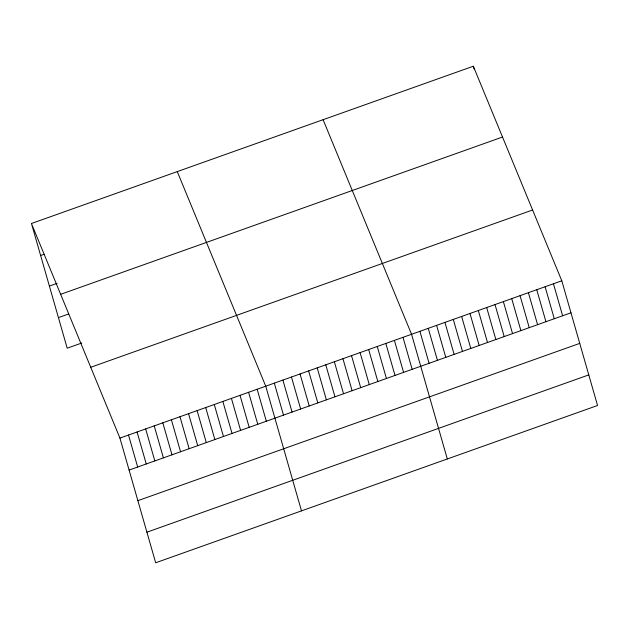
<?xml version="1.0" encoding="UTF-8"?>
<svg xmlns="http://www.w3.org/2000/svg" width="629" height="629" viewBox="0 0 629 629"><rect width="100%" height="100%" fill="white"/><g stroke="black" fill="none" stroke-linecap="round" stroke-linejoin="round"><path stroke-width="0.94" d="M31.45 223.507L473.322 66.226L561.799 280.801L597.55 405.493L155.678 562.774L119.927 438.091L31.45 223.507L67.201 348.199L81.786 343.009M40.626 255.5L44.054 254.281M49.392 286.093L57.113 283.341M60.643 294.317L502.516 137.036M58.434 317.606L68.726 313.942M90.725 367.281L532.598 209.992M119.927 438.091L561.799 280.801M129.094 470.083L570.975 312.794M137.869 500.668L579.741 343.387M146.903 532.189L588.775 374.9M323.086 119.699L411.563 334.282L447.313 458.966M177.268 171.607L265.745 386.182L301.495 510.874M553.449 283.773L562.625 315.766M545.107 286.745L554.275 318.738M473.322 66.226L474.132 69.048M536.757 289.717L545.933 321.71M528.407 292.689L537.583 324.682M520.065 295.661L529.241 327.654M511.715 298.626L520.891 330.626M503.373 301.598L512.549 333.59M495.023 304.57L504.199 336.562M486.681 307.542L495.849 339.534M478.331 310.514L487.506 342.506M469.989 313.486L479.156 345.478M461.639 316.458L470.814 348.45M453.289 319.422L462.464 351.422M444.947 322.394L454.122 354.386M436.597 325.366L445.772 357.358M428.255 328.338L437.43 360.331M419.905 331.31L429.08 363.303M402.985 337.333L412.16 369.325M394.407 340.383L403.582 372.384M385.829 343.442L395.004 375.434M377.251 346.493L386.426 378.485M368.673 349.543L377.848 381.544M360.095 352.602L369.27 384.594M351.517 355.652L360.692 387.645M342.939 358.703L352.114 390.695M334.361 361.761L343.536 393.754M325.783 364.812L334.958 396.805M317.205 367.863L326.38 399.855M308.627 370.921L317.802 402.914M300.049 373.972L309.224 405.964M291.471 377.023L300.646 409.015M282.901 380.081L292.068 412.074M274.323 383.132L283.49 415.124M257.167 389.241L266.342 421.233M248.589 392.292L257.764 424.284M240.011 395.342L249.186 427.335M231.433 398.393L240.608 430.393M222.855 401.451L232.03 433.444M214.277 404.502L223.452 436.495M205.699 407.553L214.874 439.553M197.121 410.611L206.296 442.604M188.543 413.662L197.718 445.654M179.965 416.712L189.14 448.713M171.387 419.771L180.562 451.764M162.809 422.822L171.984 454.814M154.231 425.872L163.406 457.873M145.653 428.931L154.828 460.923M137.075 431.981L146.25 463.974M128.505 435.032L137.672 467.025"/></g></svg>
